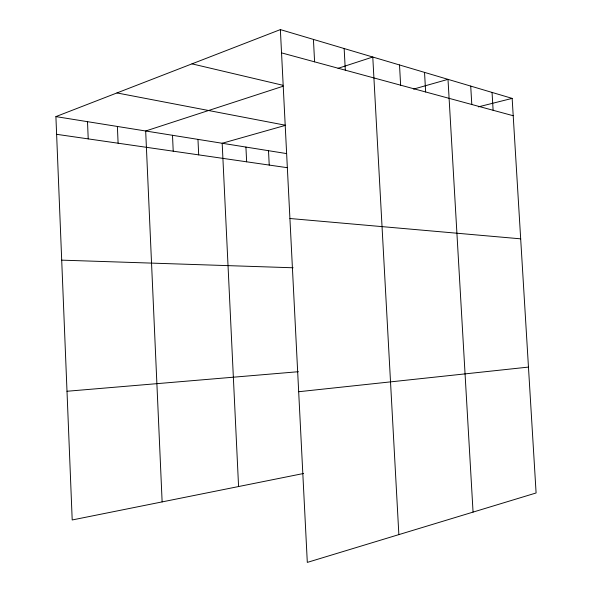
<?xml version="1.0" encoding="UTF-8"?>
<svg xmlns="http://www.w3.org/2000/svg" width="592" height="592" viewBox="0 0 592 592"><rect width="100%" height="100%" fill="white"/><g stroke="black" fill="none" stroke-linecap="round" stroke-linejoin="round"><path stroke-width="0.89" d="M303.518 473.496L72.202 519.968L55.9 116.602L280.364 29.6L512.154 98.39L536.1 492.973L307.307 562.4L280.364 29.6M282.991 86.269L145.676 130.995L162.134 501.905M338.054 68.339L372.775 57.024L398.86 534.62M413.593 89.089L448.003 79.35L473.06 512.102M478.329 106.878L512.154 98.39M298.671 391.726L528.464 367.092M67 391.26L298.368 371.709M61.701 260.147L293.114 267.776M289.917 218.507L520.679 238.835M56.617 134.317L287.157 167.669M55.9 116.602L286.447 153.565M116.95 92.937L285.677 125.289L222.185 143.264L238.576 486.543M191.986 63.855L282.969 85.292M281.54 52.873L513.205 115.729M492.056 92.426L493.121 110.275M470.714 86.092L471.794 104.488M424.531 72.387L425.648 91.967M399.511 64.957L400.636 85.189M344.152 48.529L345.306 70.174M313.427 39.412L314.596 61.842M268.509 150.686L269.227 165.079M245.917 147.068L246.642 161.808M197.972 139.379L198.69 154.875M172.501 135.294L173.219 151.189M117.386 126.459L118.104 143.212M87.505 121.671L88.223 138.891"/></g></svg>
